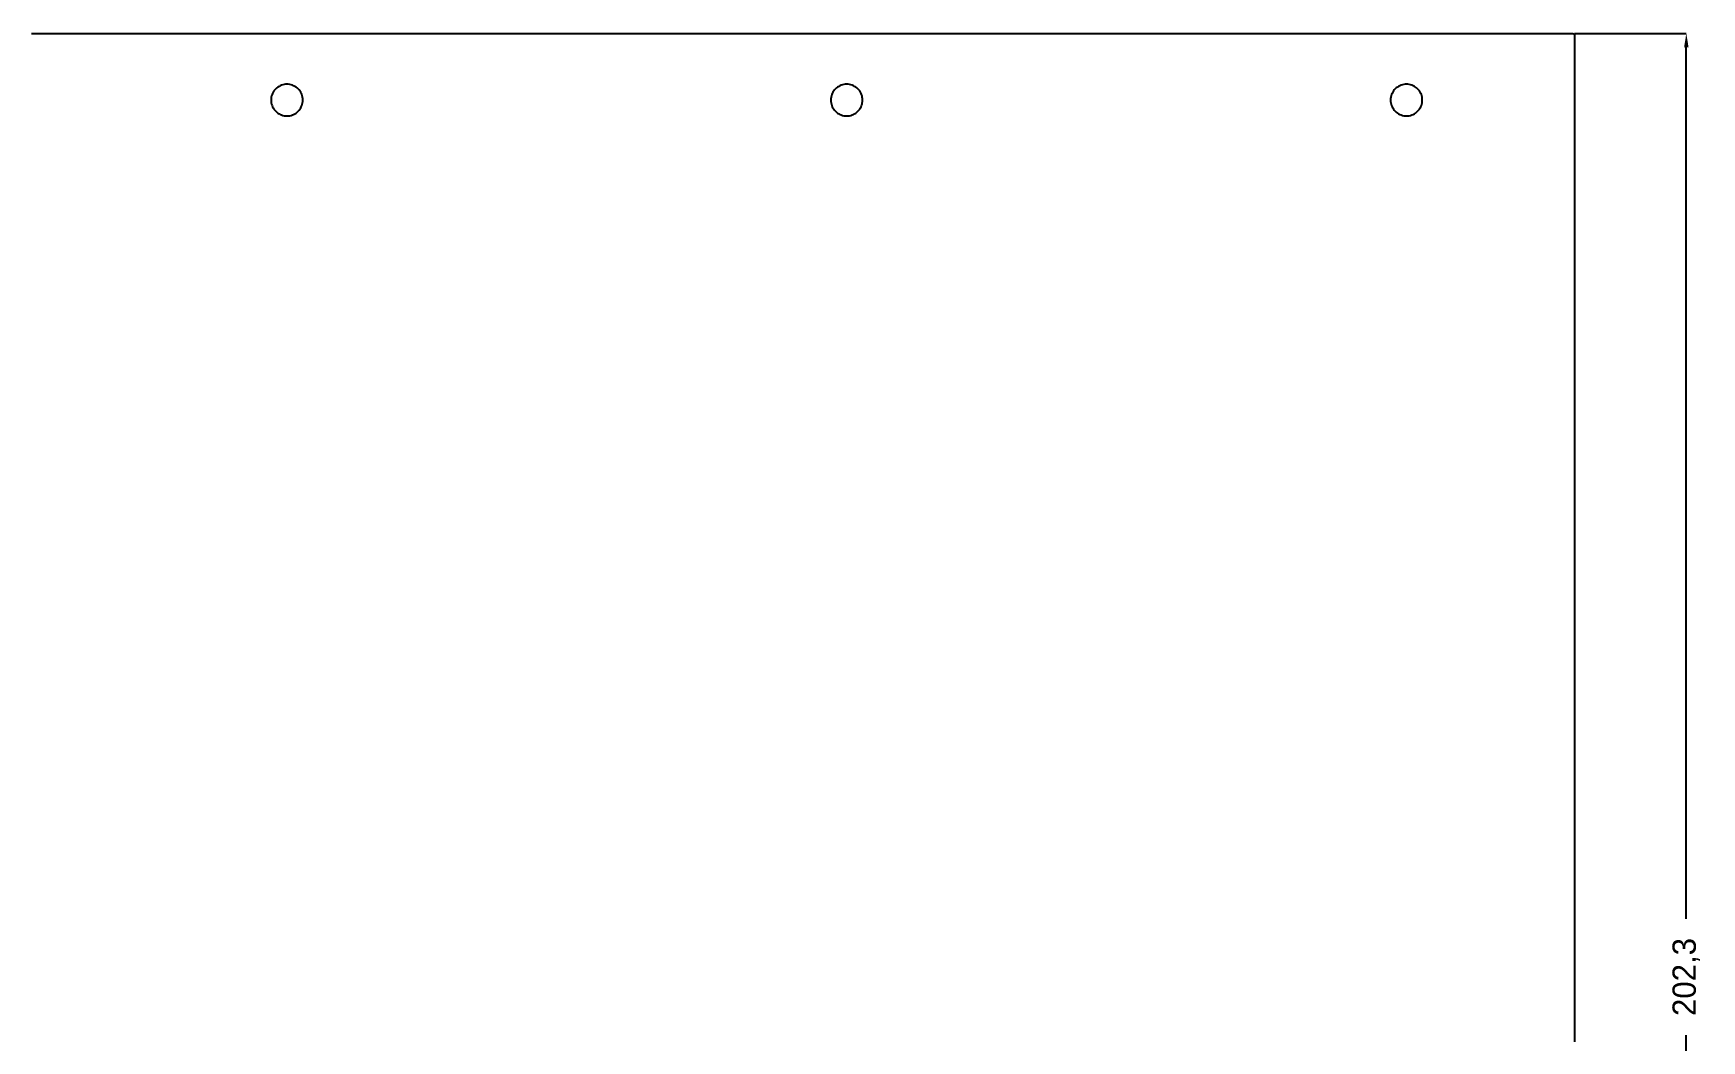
# Model space of a CAD drawing. Header units: millimetres. Extents: x 0 to 1218, y -458 to 26.
# Drawn here: x 1038.8 to 1217.6, y -305.7 to -197.7 of the extents above; entities that cross this region are included whole.
import ezdxf

# ---------------------------------------------------------------- set-up
doc = ezdxf.new("R2010")
doc.units = ezdxf.units.MM
doc.layers.add('DIMENSIONS', color=2, linetype='Continuous')
doc.layers.add('GEOMETRY', color=7, linetype='Continuous')
doc.dimstyles.get("Standard").update_dxf_attribs({"dimtxt": 2.5, "dimasz": 2.5, "dimexe": 1.25, "dimexo": 0.625, "dimtad": 1, "dimcen": 2.5, "dimazin": 3, "dimtfac": 1, "dimtmove": 0, "dimatfit": 3})

# ---------------------------------------------------------------- blocks, each defined once
blk = doc.blocks.new('_CLOSEDFILLED')
at = {"color": 0, "linetype": 'BYBLOCK'}
blk.add_solid([(-1, 0.16), (0, 0), (-1, -0.16)], dxfattribs=at)
blk = doc.blocks.new('*D12')
for p, q in [((1204, -197.7), (1216, -197.7)), ((1216, -292.6), (1216, -199.2)), ((1216, -398.5), (1216, -305.1)), ((1204, -400), (1216, -400))]:
    blk.add_line(p, q)
at = {"layer": 'Defpoints'}
for p in [(1204, -197.7), (1204, -400), (1216, -400)]:
    blk.add_point(p, dxfattribs=at)
at = {"layer": 'DIMENSIONS', "xscale": 1.5, "yscale": 1.5}
for p, rotation in [((1216, -197.7), 90), ((1216, -400), 270)]:
    blk.add_blockref('_CLOSEDFILLED', p, dxfattribs=dict(at, rotation=rotation))
at = {"layer": 'DIMENSIONS', "insert": (1216, -298.85), "char_height": 2.5, "attachment_point": 5, "rotation": 90}
blk.add_mtext('202,3', dxfattribs=at)

msp = doc.modelspace()

# ---------------------------------------------------------------- linework, layer by layer
at = {"layer": 'GEOMETRY'}
msp.add_lwpolyline([(1038.6238, -197.7), (1038.8738, -197.7), (1039.1237, -197.7), (1039.3737, -197.7), (1039.6237, -197.7), (1039.8736, -197.7), (1040.1236, -197.7), (1040.3736, -197.7), (1040.6235, -197.7), (1040.8735, -197.7), (1041.1235, -197.7), (1041.3734, -197.7), (1041.6234, -197.7), (1041.8734, -197.7), (1042.1233, -197.7), (1042.3733, -197.7), (1042.6233, -197.7), (1042.8732, -197.7), (1043.1232, -197.7), (1043.3732, -197.7), (1043.6231, -197.7), (1043.8731, -197.7), (1044.123, -197.7), (1044.373, -197.7), (1044.623, -197.7), (1044.8729, -197.7), (1045.1229, -197.7), (1045.3729, -197.7), (1045.6228, -197.7), (1045.8728, -197.7), (1046.1228, -197.7), (1046.3727, -197.7), (1046.6227, -197.7), (1046.8727, -197.7), (1047.1226, -197.7), (1047.3726, -197.7), (1047.6226, -197.7), (1047.8725, -197.7), (1048.1225, -197.7), (1048.3725, -197.7), (1048.6224, -197.7), (1048.8724, -197.7), (1049.1224, -197.7), (1049.3723, -197.7), (1049.6223, -197.7), (1049.8723, -197.7), (1050.1222, -197.7), (1050.3722, -197.7), (1050.6222, -197.7), (1050.8721, -197.7), (1051.1221, -197.7), (1051.3721, -197.7), (1051.622, -197.7), (1051.872, -197.7), (1052.122, -197.7), (1052.3719, -197.7), (1052.6219, -197.7), (1052.8719, -197.7), (1053.1218, -197.7), (1053.3718, -197.7), (1053.6218, -197.7), (1053.8717, -197.7), (1054.1217, -197.7), (1054.3717, -197.7), (1054.6216, -197.7), (1054.8716, -197.7), (1055.1216, -197.7), (1055.3715, -197.7), (1055.6215, -197.7), (1055.8715, -197.7), (1056.1214, -197.7), (1056.3714, -197.7), (1056.6214, -197.7), (1056.8713, -197.7), (1057.1213, -197.7), (1057.3713, -197.7), (1057.6212, -197.7), (1057.8712, -197.7), (1058.1212, -197.7), (1058.3711, -197.7), (1058.6211, -197.7), (1058.871, -197.7), (1059.121, -197.7), (1059.371, -197.7), (1059.6209, -197.7), (1059.8709, -197.7), (1060.1209, -197.7), (1060.3708, -197.7), (1060.6208, -197.7), (1060.8708, -197.7), (1061.1207, -197.7), (1061.3707, -197.7), (1061.6207, -197.7), (1061.8706, -197.7), (1062.1206, -197.7), (1062.3706, -197.7), (1062.6205, -197.7), (1062.8705, -197.7), (1063.1205, -197.7), (1063.3704, -197.7), (1063.6204, -197.7), (1063.8704, -197.7), (1064.1203, -197.7), (1064.3703, -197.7), (1064.6203, -197.7), (1064.8702, -197.7), (1065.1202, -197.7), (1065.3702, -197.7), (1065.6201, -197.7), (1065.8701, -197.7), (1066.1201, -197.7), (1066.37, -197.7), (1066.62, -197.7), (1066.87, -197.7), (1067.1199, -197.7), (1067.3699, -197.7), (1067.6199, -197.7), (1067.8698, -197.7), (1068.1198, -197.7), (1068.3698, -197.7), (1068.6197, -197.7), (1068.8697, -197.7), (1069.1197, -197.7), (1069.3696, -197.7), (1069.6196, -197.7), (1069.8696, -197.7), (1070.1195, -197.7), (1070.3695, -197.7), (1070.6195, -197.7), (1070.8694, -197.7), (1071.1194, -197.7), (1071.3694, -197.7), (1071.6193, -197.7), (1071.8693, -197.7), (1072.1193, -197.7), (1072.3692, -197.7), (1072.6192, -197.7), (1072.8691, -197.7), (1073.1191, -197.7), (1073.3691, -197.7), (1073.619, -197.7), (1073.869, -197.7), (1074.119, -197.7), (1074.3689, -197.7), (1074.6189, -197.7), (1074.8689, -197.7), (1075.1188, -197.7), (1075.3688, -197.7), (1075.6188, -197.7), (1075.8687, -197.7), (1076.1187, -197.7), (1076.3687, -197.7), (1076.6186, -197.7), (1076.8686, -197.7), (1077.1186, -197.7), (1077.3685, -197.7), (1077.6185, -197.7), (1077.8685, -197.7), (1078.1184, -197.7), (1078.3684, -197.7), (1078.6184, -197.7), (1078.8683, -197.7), (1079.1183, -197.7), (1079.3683, -197.7), (1079.6182, -197.7), (1079.8682, -197.7), (1080.1182, -197.7), (1080.3681, -197.7), (1080.6181, -197.7), (1080.8681, -197.7), (1081.118, -197.7), (1081.368, -197.7), (1081.618, -197.7), (1081.8679, -197.7), (1082.1179, -197.7), (1082.3679, -197.7), (1082.6178, -197.7), (1082.8678, -197.7), (1083.1178, -197.7), (1083.3677, -197.7), (1083.6177, -197.7), (1083.8677, -197.7), (1084.1176, -197.7), (1084.3676, -197.7), (1084.6176, -197.7), (1084.8675, -197.7), (1085.1175, -197.7), (1085.3675, -197.7), (1085.6174, -197.7), (1085.8674, -197.7), (1086.1174, -197.7), (1086.3673, -197.7), (1086.6173, -197.7), (1086.8673, -197.7), (1087.1172, -197.7), (1087.3672, -197.7), (1087.6171, -197.7), (1087.8671, -197.7), (1088.1171, -197.7), (1088.367, -197.7), (1088.617, -197.7), (1088.867, -197.7), (1089.1169, -197.7), (1089.3669, -197.7), (1089.6169, -197.7), (1089.8668, -197.7), (1090.1168, -197.7), (1090.3668, -197.7), (1090.6167, -197.7), (1090.8667, -197.7), (1091.1167, -197.7), (1091.3666, -197.7), (1091.6166, -197.7), (1091.8666, -197.7), (1092.1165, -197.7), (1092.3665, -197.7), (1092.6165, -197.7), (1092.8664, -197.7), (1093.1164, -197.7), (1093.3664, -197.7), (1093.6163, -197.7), (1093.8663, -197.7), (1094.1163, -197.7), (1094.3662, -197.7), (1094.6162, -197.7), (1094.8662, -197.7), (1095.1161, -197.7), (1095.3661, -197.7), (1095.6161, -197.7), (1095.866, -197.7), (1096.116, -197.7), (1096.366, -197.7), (1096.6159, -197.7), (1096.8659, -197.7), (1097.1159, -197.7), (1097.3658, -197.7), (1097.6158, -197.7), (1097.8658, -197.7), (1098.1157, -197.7), (1098.3657, -197.7), (1098.6157, -197.7), (1098.8656, -197.7), (1099.1156, -197.7), (1099.3656, -197.7), (1099.6155, -197.7), (1099.8655, -197.7), (1100.1155, -197.7), (1100.3654, -197.7), (1100.6154, -197.7), (1100.8654, -197.7), (1101.1153, -197.7), (1101.3653, -197.7), (1101.6152, -197.7), (1101.8652, -197.7), (1102.1152, -197.7), (1102.3651, -197.7), (1102.6151, -197.7), (1102.8651, -197.7), (1103.115, -197.7), (1103.365, -197.7), (1103.615, -197.7), (1103.8649, -197.7), (1104.1149, -197.7), (1104.3649, -197.7), (1104.6148, -197.7), (1104.8648, -197.7), (1105.1148, -197.7), (1105.3647, -197.7), (1105.6147, -197.7), (1105.8647, -197.7), (1106.1146, -197.7), (1106.3646, -197.7), (1106.6146, -197.7), (1106.8645, -197.7), (1107.1145, -197.7), (1107.3645, -197.7), (1107.6144, -197.7), (1107.8644, -197.7), (1108.1144, -197.7), (1108.3643, -197.7), (1108.6143, -197.7), (1108.8643, -197.7), (1109.1142, -197.7), (1109.3642, -197.7), (1109.6142, -197.7), (1109.8641, -197.7), (1110.1141, -197.7), (1110.3641, -197.7), (1110.614, -197.7), (1110.864, -197.7), (1111.114, -197.7), (1111.3639, -197.7), (1111.6139, -197.7), (1111.8639, -197.7), (1112.1138, -197.7), (1112.3638, -197.7), (1112.6138, -197.7), (1112.8637, -197.7), (1113.1137, -197.7), (1113.3637, -197.7), (1113.6136, -197.7), (1113.8636, -197.7), (1114.1136, -197.7), (1114.3635, -197.7), (1114.6135, -197.7), (1114.8635, -197.7), (1115.1134, -197.7), (1115.3634, -197.7), (1115.6134, -197.7), (1115.8633, -197.7), (1116.1133, -197.7), (1116.3632, -197.7), (1116.6132, -197.7), (1116.8632, -197.7), (1117.1131, -197.7), (1117.3631, -197.7), (1117.6131, -197.7), (1117.863, -197.7), (1118.113, -197.7), (1118.363, -197.7), (1118.6129, -197.7), (1118.8629, -197.7), (1119.1129, -197.7), (1119.3628, -197.7), (1119.6128, -197.7), (1119.8628, -197.7), (1120.1127, -197.7), (1120.3627, -197.7), (1120.6127, -197.7), (1120.8626, -197.7), (1121.1126, -197.7), (1121.3626, -197.7), (1121.6125, -197.7), (1121.8625, -197.7), (1122.1125, -197.7), (1122.3624, -197.7), (1122.6124, -197.7), (1122.8624, -197.7), (1123.1123, -197.7), (1123.3623, -197.7), (1123.6123, -197.7), (1123.8622, -197.7), (1124.1122, -197.7), (1124.3622, -197.7), (1124.6121, -197.7), (1124.8621, -197.7), (1125.1121, -197.7), (1125.362, -197.7), (1125.612, -197.7), (1125.862, -197.7), (1126.1119, -197.7), (1126.3619, -197.7), (1126.6119, -197.7), (1126.8618, -197.7), (1127.1118, -197.7), (1127.3618, -197.7), (1127.6117, -197.7), (1127.8617, -197.7), (1128.1117, -197.7), (1128.3616, -197.7), (1128.6116, -197.7), (1128.8616, -197.7), (1129.1115, -197.7), (1129.3615, -197.7), (1129.6115, -197.7), (1129.8614, -197.7), (1130.1114, -197.7), (1130.3613, -197.7), (1130.6113, -197.7), (1130.8613, -197.7), (1131.1112, -197.7), (1131.3612, -197.7), (1131.6112, -197.7), (1131.8611, -197.7), (1132.1111, -197.7), (1132.3611, -197.7), (1132.611, -197.7), (1132.861, -197.7), (1133.111, -197.7), (1133.3609, -197.7), (1133.6109, -197.7), (1133.8609, -197.7), (1134.1108, -197.7), (1134.3608, -197.7), (1134.6108, -197.7), (1134.8607, -197.7), (1135.1107, -197.7), (1135.3607, -197.7), (1135.6106, -197.7), (1135.8606, -197.7), (1136.1106, -197.7), (1136.3605, -197.7), (1136.6105, -197.7), (1136.8605, -197.7), (1137.1104, -197.7), (1137.3604, -197.7), (1137.6104, -197.7), (1137.8603, -197.7), (1138.1103, -197.7), (1138.3603, -197.7), (1138.6102, -197.7), (1138.8602, -197.7), (1139.1102, -197.7), (1139.3601, -197.7), (1139.6101, -197.7), (1139.8601, -197.7), (1140.11, -197.7), (1140.36, -197.7), (1140.61, -197.7), (1140.8599, -197.7), (1141.1099, -197.7), (1141.3599, -197.7), (1141.6098, -197.7), (1141.8598, -197.7), (1142.1098, -197.7), (1142.3597, -197.7), (1142.6097, -197.7), (1142.8597, -197.7), (1143.1096, -197.7), (1143.3596, -197.7), (1143.6096, -197.7), (1143.8595, -197.7), (1144.1095, -197.7), (1144.3595, -197.7), (1144.6094, -197.7), (1144.8594, -197.7), (1145.1093, -197.7), (1145.3593, -197.7), (1145.6093, -197.7), (1145.8592, -197.7), (1146.1092, -197.7), (1146.3592, -197.7), (1146.6091, -197.7), (1146.8591, -197.7), (1147.1091, -197.7), (1147.359, -197.7), (1147.609, -197.7), (1147.859, -197.7), (1148.1089, -197.7), (1148.3589, -197.7), (1148.6089, -197.7), (1148.8588, -197.7), (1149.1088, -197.7), (1149.3588, -197.7), (1149.6087, -197.7), (1149.8587, -197.7), (1150.1087, -197.7), (1150.3586, -197.7), (1150.6086, -197.7), (1150.8586, -197.7), (1151.1085, -197.7), (1151.3585, -197.7), (1151.6085, -197.7), (1151.8584, -197.7), (1152.1084, -197.7), (1152.3584, -197.7), (1152.6083, -197.7), (1152.8583, -197.7), (1153.1083, -197.7), (1153.3582, -197.7), (1153.6082, -197.7), (1153.8582, -197.7), (1154.1081, -197.7), (1154.3581, -197.7), (1154.6081, -197.7), (1154.858, -197.7), (1155.108, -197.7), (1155.358, -197.7), (1155.6079, -197.7), (1155.8579, -197.7), (1156.1079, -197.7), (1156.3578, -197.7), (1156.6078, -197.7), (1156.8578, -197.7), (1157.1077, -197.7), (1157.3577, -197.7), (1157.6077, -197.7), (1157.8576, -197.7), (1158.1076, -197.7), (1158.3576, -197.7), (1158.6075, -197.7), (1158.8575, -197.7), (1159.1074, -197.7), (1159.3574, -197.7), (1159.6074, -197.7), (1159.8573, -197.7), (1160.1073, -197.7), (1160.3573, -197.7), (1160.6072, -197.7), (1160.8572, -197.7), (1161.1072, -197.7), (1161.3571, -197.7), (1161.6071, -197.7), (1161.8571, -197.7), (1162.107, -197.7), (1162.357, -197.7), (1162.607, -197.7), (1162.8569, -197.7), (1163.1069, -197.7), (1163.3569, -197.7), (1163.6068, -197.7), (1163.8568, -197.7), (1164.1068, -197.7), (1164.3567, -197.7), (1164.6067, -197.7), (1164.8567, -197.7), (1165.1066, -197.7), (1165.3566, -197.7), (1165.6066, -197.7), (1165.8565, -197.7), (1166.1065, -197.7), (1166.3565, -197.7), (1166.6064, -197.7), (1166.8564, -197.7), (1167.1064, -197.7), (1167.3563, -197.7), (1167.6063, -197.7), (1167.8563, -197.7), (1168.1062, -197.7), (1168.3562, -197.7), (1168.6062, -197.7), (1168.8561, -197.7), (1169.1061, -197.7), (1169.3561, -197.7), (1169.606, -197.7), (1169.856, -197.7), (1170.106, -197.7), (1170.3559, -197.7), (1170.6059, -197.7), (1170.8559, -197.7), (1171.1058, -197.7), (1171.3558, -197.7), (1171.6058, -197.7), (1171.8557, -197.7), (1172.1057, -197.7), (1172.3557, -197.7), (1172.6056, -197.7), (1172.8556, -197.7), (1173.1056, -197.7), (1173.3555, -197.7), (1173.6055, -197.7), (1173.8554, -197.7), (1174.1054, -197.7), (1174.3554, -197.7), (1174.6053, -197.7), (1174.8553, -197.7), (1175.1053, -197.7), (1175.3552, -197.7), (1175.6052, -197.7), (1175.8552, -197.7), (1176.1051, -197.7), (1176.3551, -197.7), (1176.6051, -197.7), (1176.855, -197.7), (1177.105, -197.7), (1177.355, -197.7), (1177.6049, -197.7), (1177.8549, -197.7), (1178.1049, -197.7), (1178.3548, -197.7), (1178.6048, -197.7), (1178.8548, -197.7), (1179.1047, -197.7), (1179.3547, -197.7), (1179.6047, -197.7), (1179.8546, -197.7), (1180.1046, -197.7), (1180.3546, -197.7), (1180.6045, -197.7), (1180.8545, -197.7), (1181.1045, -197.7), (1181.3544, -197.7), (1181.6044, -197.7), (1181.8544, -197.7), (1182.1043, -197.7), (1182.3543, -197.7), (1182.6043, -197.7), (1182.8542, -197.7), (1183.1042, -197.7), (1183.3542, -197.7), (1183.6041, -197.7), (1183.8541, -197.7), (1184.1041, -197.7), (1184.354, -197.7), (1184.604, -197.7), (1184.854, -197.7), (1185.1039, -197.7), (1185.3539, -197.7), (1185.6039, -197.7), (1185.8538, -197.7), (1186.1038, -197.7), (1186.3538, -197.7), (1186.6037, -197.7), (1186.8537, -197.7), (1187.1037, -197.7), (1187.3536, -197.7), (1187.6036, -197.7), (1187.8535, -197.7), (1188.1035, -197.7), (1188.3535, -197.7), (1188.6034, -197.7), (1188.8534, -197.7), (1189.1034, -197.7), (1189.3533, -197.7), (1189.6033, -197.7), (1189.8533, -197.7), (1190.1032, -197.7), (1190.3532, -197.7), (1190.6032, -197.7), (1190.8531, -197.7), (1191.1031, -197.7), (1191.3531, -197.7), (1191.603, -197.7), (1191.853, -197.7), (1192.103, -197.7), (1192.3529, -197.7), (1192.6029, -197.7), (1192.8529, -197.7), (1193.1028, -197.7), (1193.3528, -197.7), (1193.6028, -197.7), (1193.8527, -197.7), (1194.1027, -197.7), (1194.3527, -197.7), (1194.6026, -197.7), (1194.8526, -197.7), (1195.1026, -197.7), (1195.3525, -197.7), (1195.6025, -197.7), (1195.8525, -197.7), (1196.1024, -197.7), (1196.3524, -197.7), (1196.6024, -197.7), (1196.8523, -197.7), (1197.1023, -197.7), (1197.3523, -197.7), (1197.6022, -197.7), (1197.8522, -197.7), (1198.1022, -197.7), (1198.3521, -197.7), (1198.6021, -197.7), (1198.8521, -197.7), (1199.102, -197.7), (1199.352, -197.7), (1199.602, -197.7), (1199.8519, -197.7), (1200.1019, -197.7), (1200.3519, -197.7), (1200.6018, -197.7), (1200.8518, -197.7), (1201.1018, -197.7), (1201.3517, -197.7), (1201.6017, -197.7), (1201.8517, -197.7), (1202.1016, -197.7), (1202.3516, -197.7), (1202.6015, -197.7), (1202.8515, -197.7), (1203.1015, -197.7), (1203.3514, -197.7), (1203.6014, -197.7), (1203.8514, -197.7), (1204, -197.8013), (1204, -198.0513), (1204, -198.3013), (1204, -198.5512), (1204, -198.8012), (1204, -199.0512), (1204, -199.3011), (1204, -199.5511), (1204, -199.8011), (1204, -200.051), (1204, -200.301), (1204, -200.551), (1204, -200.8009), (1204, -201.0509), (1204, -201.3009), (1204, -201.5508), (1204, -201.8008), (1204, -202.0508), (1204, -202.3007), (1204, -202.5507), (1204, -202.8007), (1204, -203.0506), (1204, -203.3006), (1204, -203.5506), (1204, -203.8005), (1204, -204.0505), (1204, -204.3005), (1204, -204.5504), (1204, -204.8004), (1204, -205.0504), (1204, -205.3003), (1204, -205.5503), (1204, -205.8003), (1204, -206.0502), (1204, -206.3002), (1204, -206.5502), (1204, -206.8001), (1204, -207.0501), (1204, -207.3001), (1204, -207.55), (1204, -207.8), (1204, -208.05), (1204, -208.2999), (1204, -208.5499), (1204, -208.7999), (1204, -209.0498), (1204, -209.2998), (1204, -209.5498), (1204, -209.7997), (1204, -210.0497), (1204, -210.2996), (1204, -210.5496), (1204, -210.7996), (1204, -211.0495), (1204, -211.2995), (1204, -211.5495), (1204, -211.7994), (1204, -212.0494), (1204, -212.2994), (1204, -212.5493), (1204, -212.7993), (1204, -213.0493), (1204, -213.2992), (1204, -213.5492), (1204, -213.7992), (1204, -214.0491), (1204, -214.2991), (1204, -214.5491), (1204, -214.799), (1204, -215.049), (1204, -215.299), (1204, -215.5489), (1204, -215.7989), (1204, -216.0489), (1204, -216.2988), (1204, -216.5488), (1204, -216.7988), (1204, -217.0487), (1204, -217.2987), (1204, -217.5487), (1204, -217.7986), (1204, -218.0486), (1204, -218.2986), (1204, -218.5485), (1204, -218.7985), (1204, -219.0485), (1204, -219.2984), (1204, -219.5484), (1204, -219.7984), (1204, -220.0483), (1204, -220.2983), (1204, -220.5483), (1204, -220.7982), (1204, -221.0482), (1204, -221.2982), (1204, -221.5481), (1204, -221.7981), (1204, -222.0481), (1204, -222.298), (1204, -222.548), (1204, -222.798), (1204, -223.0479), (1204, -223.2979), (1204, -223.5479), (1204, -223.7978), (1204, -224.0478), (1204, -224.2978), (1204, -224.5477), (1204, -224.7977), (1204, -225.0476), (1204, -225.2976), (1204, -225.5476), (1204, -225.7975), (1204, -226.0475), (1204, -226.2975), (1204, -226.5474), (1204, -226.7974), (1204, -227.0474), (1204, -227.2973), (1204, -227.5473), (1204, -227.7973), (1204, -228.0472), (1204, -228.2972), (1204, -228.5472), (1204, -228.7971), (1204, -229.0471), (1204, -229.2971), (1204, -229.547), (1204, -229.797), (1204, -230.047), (1204, -230.2969), (1204, -230.5469), (1204, -230.7969), (1204, -231.0468), (1204, -231.2968), (1204, -231.5468), (1204, -231.7967), (1204, -232.0467), (1204, -232.2967), (1204, -232.5466), (1204, -232.7966), (1204, -233.0466), (1204, -233.2965), (1204, -233.5465), (1204, -233.7965), (1204, -234.0464), (1204, -234.2964), (1204, -234.5464), (1204, -234.7963), (1204, -235.0463), (1204, -235.2963), (1204, -235.5462), (1204, -235.7962), (1204, -236.0462), (1204, -236.2961), (1204, -236.5461), (1204, -236.7961), (1204, -237.046), (1204, -237.296), (1204, -237.546), (1204, -237.7959), (1204, -238.0459), (1204, -238.2959), (1204, -238.5458), (1204, -238.7958), (1204, -239.0457), (1204, -239.2957), (1204, -239.5457), (1204, -239.7956), (1204, -240.0456), (1204, -240.2956), (1204, -240.5455), (1204, -240.7955), (1204, -241.0455), (1204, -241.2954), (1204, -241.5454), (1204, -241.7954), (1204, -242.0453), (1204, -242.2953), (1204, -242.5453), (1204, -242.7952), (1204, -243.0452), (1204, -243.2952), (1204, -243.5451), (1204, -243.7951), (1204, -244.0451), (1204, -244.295), (1204, -244.545), (1204, -244.795), (1204, -245.0449), (1204, -245.2949), (1204, -245.5449), (1204, -245.7948), (1204, -246.0448), (1204, -246.2948), (1204, -246.5447), (1204, -246.7947), (1204, -247.0447), (1204, -247.2946), (1204, -247.5446), (1204, -247.7946), (1204, -248.0445), (1204, -248.2945), (1204, -248.5445), (1204, -248.7944), (1204, -249.0444), (1204, -249.2944), (1204, -249.5443), (1204, -249.7943), (1204, -250.0443), (1204, -250.2942), (1204, -250.5442), (1204, -250.7942), (1204, -251.0441), (1204, -251.2941), (1204, -251.5441), (1204, -251.794), (1204, -252.044), (1204, -252.294), (1204, -252.5439), (1204, -252.7939), (1204, -253.0439), (1204, -253.2938), (1204, -253.5438), (1204, -253.7937), (1204, -254.0437), (1204, -254.2937), (1204, -254.5436), (1204, -254.7936), (1204, -255.0436), (1204, -255.2935), (1204, -255.5435), (1204, -255.7935), (1204, -256.0434), (1204, -256.2934), (1204, -256.5434), (1204, -256.7933), (1204, -257.0433), (1204, -257.2933), (1204, -257.5432), (1204, -257.7932), (1204, -258.0432), (1204, -258.2931), (1204, -258.5431), (1204, -258.7931), (1204, -259.043), (1204, -259.293), (1204, -259.543), (1204, -259.7929), (1204, -260.0429), (1204, -260.2929), (1204, -260.5428), (1204, -260.7928), (1204, -261.0428), (1204, -261.2927), (1204, -261.5427), (1204, -261.7927), (1204, -262.0426), (1204, -262.2926), (1204, -262.5426), (1204, -262.7925), (1204, -263.0425), (1204, -263.2925), (1204, -263.5424), (1204, -263.7924), (1204, -264.0424), (1204, -264.2923), (1204, -264.5423), (1204, -264.7923), (1204, -265.0422), (1204, -265.2922), (1204, -265.5422), (1204, -265.7921), (1204, -266.0421), (1204, -266.2921), (1204, -266.542), (1204, -266.792), (1204, -267.042), (1204, -267.2919), (1204, -267.5419), (1204, -267.7918), (1204, -268.0418), (1204, -268.2918), (1204, -268.5417), (1204, -268.7917), (1204, -269.0417), (1204, -269.2916), (1204, -269.5416), (1204, -269.7916), (1204, -270.0415), (1204, -270.2915), (1204, -270.5415), (1204, -270.7914), (1204, -271.0414), (1204, -271.2914), (1204, -271.5413), (1204, -271.7913), (1204, -272.0413), (1204, -272.2912), (1204, -272.5412), (1204, -272.7912), (1204, -273.0411), (1204, -273.2911), (1204, -273.5411), (1204, -273.791), (1204, -274.041), (1204, -274.291), (1204, -274.5409), (1204, -274.7909), (1204, -275.0409), (1204, -275.2908), (1204, -275.5408), (1204, -275.7908), (1204, -276.0407), (1204, -276.2907), (1204, -276.5407), (1204, -276.7906), (1204, -277.0406), (1204, -277.2906), (1204, -277.5405), (1204, -277.7905), (1204, -278.0405), (1204, -278.2904), (1204, -278.5404), (1204, -278.7904), (1204, -279.0403), (1204, -279.2903), (1204, -279.5403), (1204, -279.7902), (1204, -280.0402), (1204, -280.2902), (1204, -280.5401), (1204, -280.7901), (1204, -281.0401), (1204, -281.29), (1204, -281.54), (1204, -281.79), (1204, -282.0399), (1204, -282.2899), (1204, -282.5398), (1204, -282.7898), (1204, -283.0398), (1204, -283.2897), (1204, -283.5397), (1204, -283.7897), (1204, -284.0396), (1204, -284.2896), (1204, -284.5396), (1204, -284.7895), (1204, -285.0395), (1204, -285.2895), (1204, -285.5394), (1204, -285.7894), (1204, -286.0394), (1204, -286.2893), (1204, -286.5393), (1204, -286.7893), (1204, -287.0392), (1204, -287.2892), (1204, -287.5392), (1204, -287.7891), (1204, -288.0391), (1204, -288.2891), (1204, -288.539), (1204, -288.789), (1204, -289.039), (1204, -289.2889), (1204, -289.5389), (1204, -289.7889), (1204, -290.0388), (1204, -290.2888), (1204, -290.5388), (1204, -290.7887), (1204, -291.0387), (1204, -291.2887), (1204, -291.5386), (1204, -291.7886), (1204, -292.0386), (1204, -292.2885), (1204, -292.5385), (1204, -292.7885), (1204, -293.0384), (1204, -293.2884), (1204, -293.5384), (1204, -293.7883), (1204, -294.0383), (1204, -294.2883), (1204, -294.5382), (1204, -294.7882), (1204, -295.0382), (1204, -295.2881), (1204, -295.5381), (1204, -295.7881), (1204, -296.038), (1204, -296.288), (1204, -296.5379), (1204, -296.7879), (1204, -297.0379), (1204, -297.2878), (1204, -297.5378), (1204, -297.7878), (1204, -298.0377), (1204, -298.2877), (1204, -298.5377), (1204, -298.7876), (1204, -299.0376), (1204, -299.2876), (1204, -299.5375), (1204, -299.7875), (1204, -300.0375), (1204, -300.2874), (1204, -300.5374), (1204, -300.7874), (1204, -301.0373), (1204, -301.2873), (1204, -301.5373), (1204, -301.7872), (1204, -302.0372), (1204, -302.2872), (1204, -302.5371), (1204, -302.7871), (1204, -303.0371), (1204, -303.287), (1204, -303.537), (1204, -303.787), (1204, -304.0369), (1204, -304.2869), (1204, -304.5369), (1204, -304.7868), (1204, -305.0368), (1204, -305.2868), (1204, -305.5367), (1204, -305.7867)], dxfattribs=at)
for points in [[(1067.7, -204.85), (1067.6935, -204.7018), (1067.6742, -204.5548), (1067.6421, -204.41), (1067.5975, -204.2686), (1067.5407, -204.1315), (1067.4722, -204), (1067.3926, -203.8749), (1067.3023, -203.7573), (1067.2021, -203.6479), (1067.0927, -203.5477), (1066.9751, -203.4574), (1066.85, -203.3778), (1066.7185, -203.3093), (1066.5814, -203.2525), (1066.44, -203.2079), (1066.2952, -203.1758), (1066.1482, -203.1565), (1066, -203.15), (1065.8518, -203.1565), (1065.7048, -203.1758), (1065.56, -203.2079), (1065.4186, -203.2525), (1065.2815, -203.3093), (1065.15, -203.3778), (1065.0249, -203.4574), (1064.9073, -203.5477), (1064.7979, -203.6479), (1064.6977, -203.7573), (1064.6074, -203.8749), (1064.5278, -204), (1064.4593, -204.1315), (1064.4025, -204.2686), (1064.3579, -204.41), (1064.3258, -204.5548), (1064.3065, -204.7018), (1064.3, -204.85), (1064.3065, -204.9982), (1064.3258, -205.1452), (1064.3579, -205.29), (1064.4025, -205.4314), (1064.4593, -205.5685), (1064.5278, -205.7), (1064.6074, -205.8251), (1064.6977, -205.9427), (1064.7979, -206.0521), (1064.9073, -206.1523), (1065.0249, -206.2426), (1065.15, -206.3222), (1065.2815, -206.3907), (1065.4186, -206.4475), (1065.56, -206.4921), (1065.7048, -206.5242), (1065.8518, -206.5435), (1066, -206.55), (1066.1482, -206.5435), (1066.2952, -206.5242), (1066.44, -206.4921), (1066.5814, -206.4475), (1066.7185, -206.3907), (1066.85, -206.3222), (1066.9751, -206.2426), (1067.0927, -206.1523), (1067.2021, -206.0521), (1067.3023, -205.9427), (1067.3926, -205.8251), (1067.4722, -205.7), (1067.5407, -205.5685), (1067.5975, -205.4314), (1067.6421, -205.29), (1067.6742, -205.1452), (1067.6935, -204.9982)], [(1127.7, -204.85), (1127.6935, -204.7018), (1127.6742, -204.5548), (1127.6421, -204.41), (1127.5975, -204.2686), (1127.5407, -204.1315), (1127.4722, -204), (1127.3926, -203.8749), (1127.3023, -203.7573), (1127.2021, -203.6479), (1127.0927, -203.5477), (1126.9751, -203.4574), (1126.85, -203.3778), (1126.7185, -203.3093), (1126.5814, -203.2525), (1126.44, -203.2079), (1126.2952, -203.1758), (1126.1482, -203.1565), (1126, -203.15), (1125.8518, -203.1565), (1125.7048, -203.1758), (1125.56, -203.2079), (1125.4186, -203.2525), (1125.2815, -203.3093), (1125.15, -203.3778), (1125.0249, -203.4574), (1124.9073, -203.5477), (1124.7979, -203.6479), (1124.6977, -203.7573), (1124.6074, -203.8749), (1124.5278, -204), (1124.4593, -204.1315), (1124.4025, -204.2686), (1124.3579, -204.41), (1124.3258, -204.5548), (1124.3065, -204.7018), (1124.3, -204.85), (1124.3065, -204.9982), (1124.3258, -205.1452), (1124.3579, -205.29), (1124.4025, -205.4314), (1124.4593, -205.5685), (1124.5278, -205.7), (1124.6074, -205.8251), (1124.6977, -205.9427), (1124.7979, -206.0521), (1124.9073, -206.1523), (1125.0249, -206.2426), (1125.15, -206.3222), (1125.2815, -206.3907), (1125.4186, -206.4475), (1125.56, -206.4921), (1125.7048, -206.5242), (1125.8518, -206.5435), (1126, -206.55), (1126.1482, -206.5435), (1126.2952, -206.5242), (1126.44, -206.4921), (1126.5814, -206.4475), (1126.7185, -206.3907), (1126.85, -206.3222), (1126.9751, -206.2426), (1127.0927, -206.1523), (1127.2021, -206.0521), (1127.3023, -205.9427), (1127.3926, -205.8251), (1127.4722, -205.7), (1127.5407, -205.5685), (1127.5975, -205.4314), (1127.6421, -205.29), (1127.6742, -205.1452), (1127.6935, -204.9982)], [(1187.7, -204.85), (1187.6935, -204.7018), (1187.6742, -204.5548), (1187.6421, -204.41), (1187.5975, -204.2686), (1187.5407, -204.1315), (1187.4722, -204), (1187.3926, -203.8749), (1187.3023, -203.7573), (1187.2021, -203.6479), (1187.0927, -203.5477), (1186.9751, -203.4574), (1186.85, -203.3778), (1186.7185, -203.3093), (1186.5814, -203.2525), (1186.44, -203.2079), (1186.2952, -203.1758), (1186.1482, -203.1565), (1186, -203.15), (1185.8518, -203.1565), (1185.7048, -203.1758), (1185.56, -203.2079), (1185.4186, -203.2525), (1185.2815, -203.3093), (1185.15, -203.3778), (1185.0249, -203.4574), (1184.9073, -203.5477), (1184.7979, -203.6479), (1184.6977, -203.7573), (1184.6074, -203.8749), (1184.5278, -204), (1184.4593, -204.1315), (1184.4025, -204.2686), (1184.3579, -204.41), (1184.3258, -204.5548), (1184.3065, -204.7018), (1184.3, -204.85), (1184.3065, -204.9982), (1184.3258, -205.1452), (1184.3579, -205.29), (1184.4025, -205.4314), (1184.4593, -205.5685), (1184.5278, -205.7), (1184.6074, -205.8251), (1184.6977, -205.9427), (1184.7979, -206.0521), (1184.9073, -206.1523), (1185.0249, -206.2426), (1185.15, -206.3222), (1185.2815, -206.3907), (1185.4186, -206.4475), (1185.56, -206.4921), (1185.7048, -206.5242), (1185.8518, -206.5435), (1186, -206.55), (1186.1482, -206.5435), (1186.2952, -206.5242), (1186.44, -206.4921), (1186.5814, -206.4475), (1186.7185, -206.3907), (1186.85, -206.3222), (1186.9751, -206.2426), (1187.0927, -206.1523), (1187.2021, -206.0521), (1187.3023, -205.9427), (1187.3926, -205.8251), (1187.4722, -205.7), (1187.5407, -205.5685), (1187.5975, -205.4314), (1187.6421, -205.29), (1187.6742, -205.1452), (1187.6935, -204.9982)]]:
    msp.add_lwpolyline(points, close=True, dxfattribs=at)

# ---------------------------------------------------------------- dimensions: what is measured, and where the dimension line sits
at = {"layer": 'DIMENSIONS'}
dim = msp.add_linear_dim(base=(1216, -400), p1=(1204, -400), p2=(1204, -197.7), angle=90, dimstyle='Standard', override={"dimtxt": 2.5, "dimasz": 1.5, "dimdec": 3}, dxfattribs=at)
dim.commit()
dim.dimension.update_dxf_attribs({"geometry": '*D12', "text_midpoint": (1216, -298.85)})

doc.saveas('drawing.dxf')
